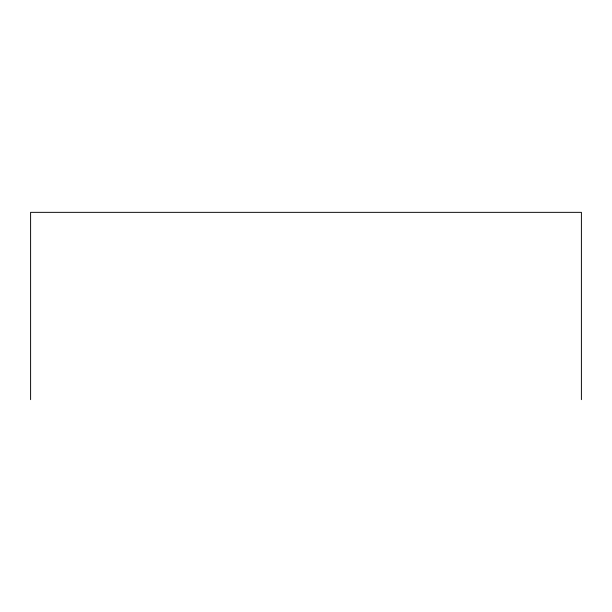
<?xml version="1.0" encoding="UTF-8"?>
<svg xmlns="http://www.w3.org/2000/svg" width="612" height="612" viewBox="0 0 612 612"><rect width="100%" height="100%" fill="white"/><g stroke="black" fill="none" stroke-linecap="round" stroke-linejoin="round"><path stroke-width="0.92" d="M581.4 399.651L581.4 212.349L30.6 212.349L30.6 399.651"/></g></svg>
